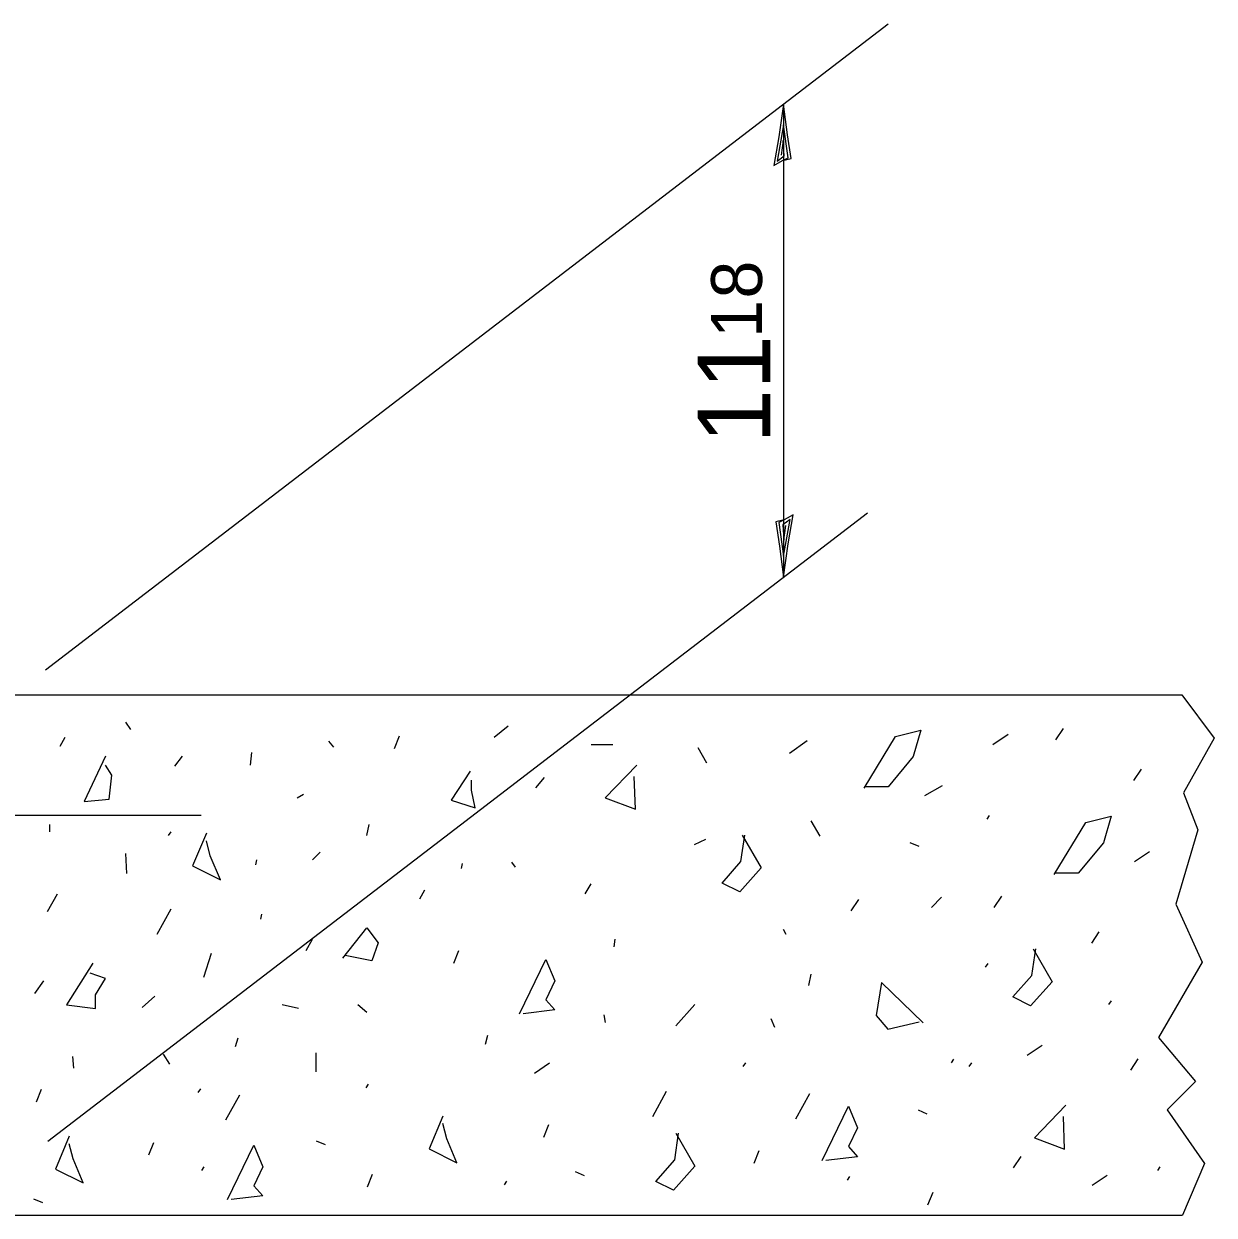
# Model space of a CAD drawing. Extents: x 0 to 2.83, y 0 to 1.83.
# Drawn here: x 0.6231 to 0.8143, y 1.1633 to 1.3546 of the extents above; entities that cross this region are included whole.
import ezdxf

# ---------------------------------------------------------------- set-up
doc = ezdxf.new("R2010")
doc.units = 0
doc.layers.add('RD_Pr_Roadway_Dimensions', color=7, linetype='Continuous')
doc.layers.add('SH_General_Details', color=7, linetype='Continuous')

msp = doc.modelspace()

# ---------------------------------------------------------------- linework, layer by layer
at = {"layer": 'RD_Pr_Roadway_Dimensions'}
for p, q in [((0.6266, 1.25087), (0.76195, 1.35457)), ((0.74511, 1.34168), (0.74511, 1.26575)), ((0.62694, 1.17521), (0.75861, 1.2761))]:
    msp.add_line(p, q, dxfattribs=at)
for points in [[(0.74498, 1.33264), (0.74633, 1.33294), (0.74575, 1.33676), (0.74511, 1.34168), (0.74439, 1.33643), (0.74358, 1.33183), (0.74498, 1.33264), (0.74587, 1.33304), (0.7451, 1.33838), (0.74408, 1.33255), (0.74523, 1.33341), (0.74507, 1.33586), (0.74472, 1.3335)], [(0.74524, 1.27494), (0.74387, 1.27463), (0.74446, 1.27075), (0.74511, 1.26575), (0.74584, 1.27108), (0.74666, 1.27575), (0.74524, 1.27494), (0.74434, 1.27453), (0.74512, 1.26911), (0.74616, 1.27503), (0.74499, 1.27416), (0.74515, 1.27167), (0.74551, 1.27406)]]:
    msp.add_lwpolyline(points, dxfattribs=at)
at = {"layer": 'SH_General_Details'}
for p, q in [((0.62126, 1.24688), (0.8091, 1.24688)), ((0.8091, 1.24688), (0.81428, 1.23993)), ((0.64028, 1.24128), (0.63947, 1.24249)), ((0.69865, 1.24006), (0.70087, 1.24188)), ((0.78887, 1.23963), (0.79009, 1.24145)), ((0.62893, 1.23864), (0.62974, 1.24006)), ((0.67291, 1.23844), (0.6721, 1.23945)), ((0.68264, 1.23823), (0.68345, 1.24026)), ((0.7461, 1.23748), (0.74893, 1.23951)), ((0.77875, 1.23891), (0.78118, 1.24054)), ((0.81428, 1.23993), (0.80937, 1.23115)), ((0.65953, 1.2356), (0.65974, 1.23762)), ((0.7177, 1.23885), (0.71425, 1.23885)), ((0.73133, 1.23839), (0.73275, 1.23595)), ((0.64737, 1.2354), (0.64859, 1.23702)), ((0.70533, 1.23195), (0.70675, 1.23357)), ((0.8014, 1.2331), (0.80262, 1.23492)), ((0.76782, 1.2307), (0.77066, 1.23233)), ((0.66703, 1.23033), (0.66804, 1.23094)), ((0.80937, 1.23115), (0.81165, 1.22518)), ((0.58502, 1.22753), (0.65159, 1.22753)), ((0.62731, 1.22486), (0.62731, 1.22607)), ((0.67818, 1.22426), (0.67858, 1.22607)), ((0.74953, 1.22663), (0.75094, 1.2242)), ((0.77781, 1.22691), (0.77822, 1.22751)), ((0.64636, 1.22426), (0.64677, 1.22486)), ((0.81165, 1.22518), (0.80814, 1.21325)), ((0.73081, 1.22286), (0.73263, 1.22368)), ((0.76689, 1.2225), (0.76547, 1.22312)), ((0.63967, 1.21817), (0.63947, 1.22141)), ((0.66035, 1.21959), (0.66055, 1.2204)), ((0.66946, 1.2204), (0.67068, 1.22162)), ((0.80146, 1.2201), (0.80389, 1.22173)), ((0.69338, 1.21899), (0.69358, 1.2198)), ((0.70209, 1.21919), (0.70149, 1.22)), ((0.71324, 1.21493), (0.71425, 1.21655)), ((0.62691, 1.21209), (0.62852, 1.21493)), ((0.68669, 1.21412), (0.6875, 1.21554)), ((0.76888, 1.21275), (0.7705, 1.21438)), ((0.77895, 1.21273), (0.78017, 1.21455)), ((0.64454, 1.20845), (0.64677, 1.2125)), ((0.75598, 1.21221), (0.75719, 1.21403)), ((0.80814, 1.21325), (0.81235, 1.20395)), ((0.66115, 1.21088), (0.66136, 1.21168)), ((0.74554, 1.20839), (0.74514, 1.2092)), ((0.79461, 1.20699), (0.79583, 1.2088)), ((0.66845, 1.20581), (0.66946, 1.20763)), ((0.7179, 1.20642), (0.7181, 1.20763)), ((0.65204, 1.20155), (0.65325, 1.2054)), ((0.69216, 1.20378), (0.69297, 1.20581)), ((0.77755, 1.20314), (0.77796, 1.20374)), ((0.81235, 1.20395), (0.80534, 1.19184)), ((0.74953, 1.202), (0.74912, 1.20018)), ((0.62488, 1.19892), (0.6263, 1.20094)), ((0.6421, 1.19669), (0.64413, 1.19851)), ((0.72783, 1.19371), (0.73087, 1.19715)), ((0.79739, 1.19713), (0.7978, 1.19774)), ((0.66723, 1.19649), (0.6646, 1.19709)), ((0.67818, 1.19588), (0.67676, 1.19709)), ((0.71628, 1.19548), (0.71648, 1.19426)), ((0.74372, 1.19344), (0.74311, 1.19486)), ((0.65711, 1.19041), (0.65751, 1.19182)), ((0.69723, 1.19081), (0.69763, 1.19223)), ((0.80534, 1.19184), (0.8113, 1.18482)), ((0.78423, 1.18902), (0.78666, 1.19065)), ((0.63116, 1.18696), (0.63096, 1.18879)), ((0.64656, 1.18757), (0.64555, 1.18919)), ((0.67007, 1.18635), (0.67007, 1.18939)), ((0.70513, 1.18615), (0.70756, 1.18778)), ((0.73866, 1.18721), (0.73906, 1.18781)), ((0.77208, 1.18778), (0.77249, 1.18838)), ((0.77494, 1.18721), (0.77535, 1.18781)), ((0.80088, 1.18661), (0.80209, 1.18843)), ((0.67807, 1.18379), (0.67848, 1.18439)), ((0.8113, 1.18482), (0.80674, 1.18025)), ((0.62512, 1.18155), (0.62593, 1.18358)), ((0.65111, 1.18303), (0.65152, 1.18363)), ((0.65555, 1.17862), (0.65778, 1.18267)), ((0.72411, 1.17919), (0.72634, 1.18324)), ((0.74709, 1.17881), (0.74932, 1.18286)), ((0.76821, 1.17956), (0.7668, 1.18018)), ((0.80674, 1.18025), (0.81271, 1.17165)), ((0.7066, 1.17585), (0.70741, 1.17788)), ((0.64317, 1.173), (0.64398, 1.17503)), ((0.67155, 1.17462), (0.67013, 1.17524)), ((0.7404, 1.17167), (0.74121, 1.1737)), ((0.78208, 1.17094), (0.7833, 1.17276)), ((0.65168, 1.17049), (0.65209, 1.17109)), ((0.80522, 1.17049), (0.80563, 1.17109)), ((0.81271, 1.17165), (0.80922, 1.16334)), ((0.6783, 1.16787), (0.67911, 1.1699)), ((0.70029, 1.16821), (0.7007, 1.16881)), ((0.71314, 1.16968), (0.71172, 1.1703)), ((0.75537, 1.16897), (0.75578, 1.16957)), ((0.79467, 1.16813), (0.7971, 1.16975)), ((0.76832, 1.16502), (0.76913, 1.16704)), ((0.62616, 1.16531), (0.62474, 1.16592)), ((0.62126, 1.16334), (0.80922, 1.16334))]:
    msp.add_line(p, q, dxfattribs=at)
for points in [[(0.75806, 1.23189), (0.76312, 1.2402), (0.76717, 1.24121), (0.76596, 1.23696), (0.7619, 1.23209), (0.75826, 1.23209)], [(0.63622, 1.23702), (0.63278, 1.22972), (0.63684, 1.23013), (0.63724, 1.23398), (0.63622, 1.2356)], [(0.72155, 1.2356), (0.71648, 1.23033), (0.72135, 1.2285), (0.72115, 1.23378)], [(0.6948, 1.23459), (0.69176, 1.22993), (0.69561, 1.22871), (0.695, 1.23155), (0.695, 1.23317)], [(0.7886, 1.21804), (0.79367, 1.22635), (0.79772, 1.22737), (0.7965, 1.22311), (0.79245, 1.21825), (0.7888, 1.21825)], [(0.65244, 1.22465), (0.65022, 1.21939), (0.65467, 1.21716), (0.65305, 1.22101), (0.65244, 1.22344)], [(0.73849, 1.22436), (0.74152, 1.21908), (0.73808, 1.21524), (0.73525, 1.21665), (0.73828, 1.2201), (0.73889, 1.22436)], [(0.67433, 1.2046), (0.67818, 1.20946), (0.68, 1.20703), (0.67899, 1.20419), (0.67473, 1.205)], [(0.78522, 1.20608), (0.78825, 1.2008), (0.78481, 1.19695), (0.78197, 1.19837), (0.78501, 1.20182), (0.78562, 1.20608)], [(0.6342, 1.20378), (0.62995, 1.19709), (0.63461, 1.19649), (0.63461, 1.19872), (0.63622, 1.20135), (0.63379, 1.20216)], [(0.7027, 1.19568), (0.70696, 1.20439), (0.70837, 1.20094), (0.70696, 1.19791), (0.70837, 1.19628), (0.70331, 1.19568)], [(0.76752, 1.19419), (0.76084, 1.20067), (0.76002, 1.1954), (0.76185, 1.19317), (0.76692, 1.19439)], [(0.75132, 1.17212), (0.75558, 1.18083), (0.75699, 1.17738), (0.75558, 1.17435), (0.75699, 1.17272), (0.75193, 1.17212)], [(0.79047, 1.18101), (0.7854, 1.17574), (0.79026, 1.17392), (0.79006, 1.17919)], [(0.69043, 1.17924), (0.6882, 1.17398), (0.69265, 1.17175), (0.69103, 1.1756), (0.69043, 1.17803)], [(0.72785, 1.17648), (0.73089, 1.1712), (0.72744, 1.16736), (0.72461, 1.16877), (0.72765, 1.17222), (0.72825, 1.17648)], [(0.63041, 1.17601), (0.62819, 1.17075), (0.63264, 1.16852), (0.63102, 1.17237), (0.63041, 1.1748)], [(0.6558, 1.16585), (0.66005, 1.17456), (0.66147, 1.17111), (0.66005, 1.16807), (0.66147, 1.16645), (0.6564, 1.16585)]]:
    msp.add_lwpolyline(points, dxfattribs=at)

# ---------------------------------------------------------------- texts
at = {"layer": 'RD_Pr_Roadway_Dimensions'}
for s, height, p in [('8', 0.00817, (0.74166, 1.31048)), ('1', 0.00817, (0.74166, 1.30414)), ('11', 0.011667, (0.743, 1.28722))]:
    msp.add_text(s, height=height, rotation=90, dxfattribs=at).set_placement(p)

doc.saveas('drawing.dxf')
